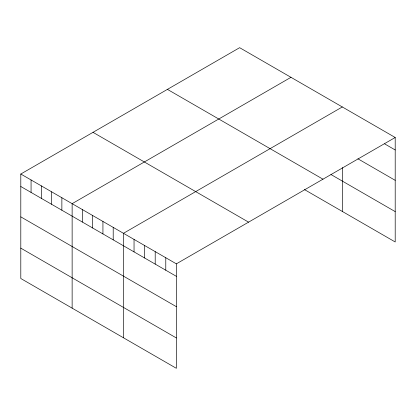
<?xml version="1.0" encoding="UTF-8"?>
<svg xmlns="http://www.w3.org/2000/svg" width="416" height="416" viewBox="0 0 416 416"><rect width="100%" height="100%" fill="white"/><g stroke="black" fill="none" stroke-linecap="round" stroke-linejoin="round"><path stroke-width="0.62" d="M395.2 137.493L176.358 263.843L176.358 368.316L20.8 278.507L20.8 174.028L239.642 47.684L395.2 137.493L395.2 241.972L304.486 189.597M290.976 77.319L72.134 203.668L72.134 308.142M342.311 106.959L123.469 233.303L123.469 337.782M384.623 143.863L395.2 149.968M357.9 158.792L395.2 180.331M330.959 174.522L395.2 211.609M167.424 89.378L322.982 179.187M93.018 132.335L248.576 222.149M20.8 174.028L176.358 263.843M20.8 186.503L176.358 276.318M20.8 216.866L176.358 306.675M20.8 248.144L176.358 337.958M342.311 167.58L342.311 211.437M165.781 257.733L165.781 270.208M155.204 251.628L155.204 264.103M144.628 245.518L144.628 257.993M134.046 239.413L134.046 251.888M113.204 227.375L113.204 239.85M102.934 221.447L102.934 233.922M92.669 215.524L92.669 227.999M82.404 209.596L82.404 222.071M61.87 197.74L61.87 210.215M51.6 191.812L51.6 204.287M41.335 185.884L41.335 198.359M31.065 179.956L31.065 192.431"/></g></svg>
